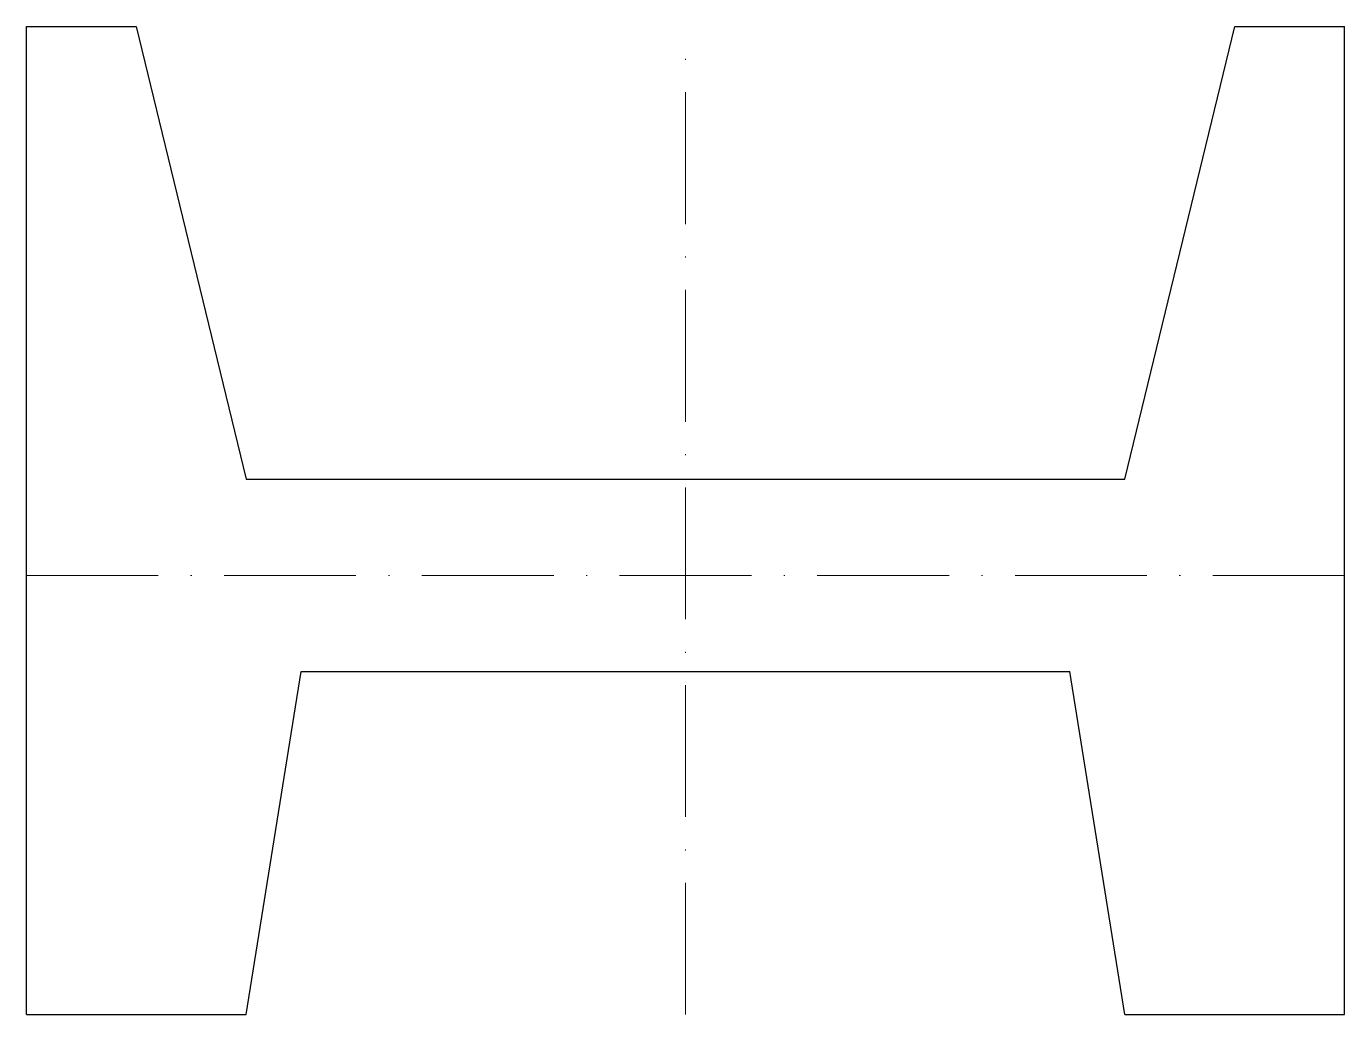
# Model space of a CAD drawing. Header units: millimetres. Extents: x 40 to 160, y 19 to 109.
import ezdxf

# ---------------------------------------------------------------- set-up
doc = ezdxf.new("R2010")
doc.units = ezdxf.units.MM
doc.linetypes.add('ACAD_ISO10W100', pattern=[18, 12, -2.95, 0.1, -2.95])
doc.layers.get('0').update_dxf_attribs({"lineweight": 25, "true_color": 0xffffff})
doc.layers.add('sp', color=7, linetype='ACAD_ISO10W100', lineweight=13, true_color=0x000000)

msp = doc.modelspace()

# ---------------------------------------------------------------- linework, layer by layer
for p, q in [((40, 19), (40, 109)), ((40, 109), (50, 109)), ((50, 109), (60, 67.75)), ((140, 67.75), (150, 109)), ((150, 109), (160, 109)), ((160, 19), (160, 109)), ((60, 67.75), (140, 67.75)), ((60, 19), (65, 50.25)), ((65, 50.25), (135, 50.25)), ((140, 19), (135, 50.25)), ((40, 19), (60, 19)), ((140, 19), (160, 19))]:
    msp.add_line(p, q)
at = {"layer": 'sp'}
for p, q in [((100, 19), (100, 109)), ((40, 59), (160, 59))]:
    msp.add_line(p, q, dxfattribs=at)

doc.saveas('drawing.dxf')
